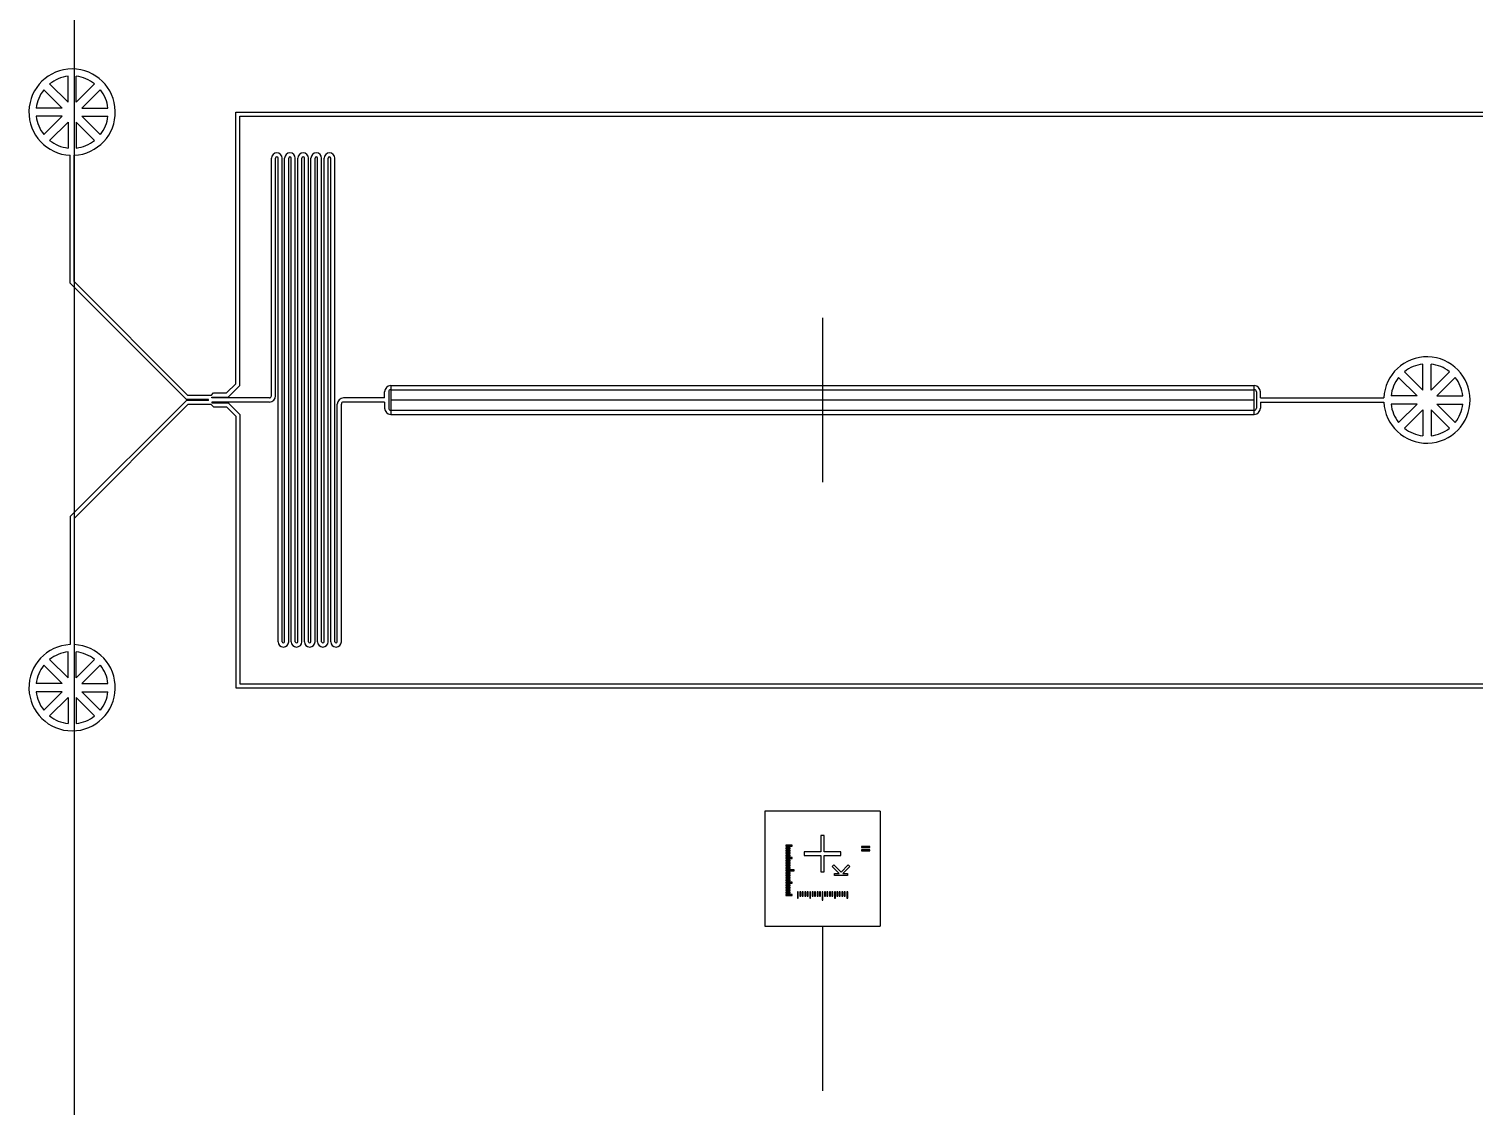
# Model space of a CAD drawing. Extents: x -119394 to 128420, y 74496 to 185496.
# Drawn here: x -42 to 17530, y 119009 to 132108 of the extents above; entities that cross this region are included whole.
import ezdxf

# ---------------------------------------------------------------- set-up
doc = ezdxf.new("R2010")
doc.units = 13
doc.layers.add('CHROME', color=10, linetype='Continuous')
doc.layers.add('CL - Main', color=150, linetype='Continuous')

msp = doc.modelspace()

# ---------------------------------------------------------------- linework, layer by layer
for p, q in [((507, 160496), (507, 109496)), ((9607, 128596), (9607, 126596)), ((4357, 127771), (4357, 127421)), ((14857, 127421), (14857, 127771)), ((4357, 127596), (14857, 127596)), ((9607, 121196), (9607, 119196))]:
    msp.add_line(p, q)
at = {"layer": 'CHROME'}
for p, q in [((433, 131216), (209, 131440)), ((433, 131216), (433, 131532)), ((532, 131216), (532, 131532)), ((532, 131216), (756, 131440)), ((362, 131146), (139, 131369)), ((603, 131146), (826, 131369)), ((362, 131146), (46, 131146)), ((603, 131146), (919, 131146)), ((362, 131046), (46, 131046)), ((362, 131046), (139, 130823)), ((433, 130975), (209, 130752)), ((433, 130975), (433, 130659)), ((532, 130975), (756, 130752)), ((532, 130975), (532, 130659)), ((603, 131046), (826, 130823)), ((603, 131046), (919, 131046)), ((16906, 127716), (16683, 127940)), ((16906, 127716), (16906, 128032)), ((17006, 127716), (17006, 128032)), ((17006, 127716), (17229, 127940)), ((16836, 127646), (16612, 127869)), ((17077, 127646), (17300, 127869)), ((16836, 127646), (16520, 127646)), ((17077, 127646), (17393, 127646)), ((16836, 127546), (16520, 127546)), ((16836, 127546), (16612, 127323)), ((16906, 127475), (16683, 127252)), ((16906, 127475), (16906, 127159)), ((17006, 127475), (17229, 127252)), ((17006, 127475), (17006, 127159)), ((17077, 127546), (17300, 127323)), ((17077, 127546), (17393, 127546)), ((433, 124217), (209, 124441)), ((433, 124217), (433, 124533)), ((532, 124217), (532, 124533)), ((532, 124217), (756, 124441)), ((362, 124147), (139, 124370)), ((603, 124147), (826, 124370)), ((362, 124147), (46, 124147)), ((603, 124147), (919, 124147)), ((362, 124047), (46, 124047)), ((362, 124047), (139, 123824)), ((433, 123977), (209, 123753)), ((433, 123977), (433, 123661)), ((532, 123977), (756, 123753)), ((532, 123977), (532, 123661)), ((603, 124047), (826, 123824)), ((603, 124047), (919, 124047)), ((9237, 122181), (9162, 122181)), ((9162, 122181), (9162, 122169)), ((9162, 122169), (9237, 122169)), ((9212, 122151), (9162, 122151)), ((9162, 122151), (9162, 122139)), ((9162, 122139), (9212, 122139)), ((9212, 122139), (9212, 122151)), ((9237, 122169), (9237, 122181)), ((9629, 122300), (9585, 122300)), ((9585, 122300), (9585, 122100)), ((9629, 122100), (9629, 122300)), ((10082, 122164), (10082, 122152)), ((10182, 122164), (10082, 122164)), ((10082, 122152), (10182, 122152)), ((10182, 122127), (10082, 122127)), ((10082, 122127), (10082, 122115)), ((10182, 122152), (10182, 122164)), ((10182, 122115), (10182, 122127)), ((9212, 122121), (9162, 122121)), ((9162, 122121), (9162, 122109)), ((9162, 122109), (9212, 122109)), ((9212, 122091), (9162, 122091)), ((9162, 122091), (9162, 122079)), ((9162, 122079), (9212, 122079)), ((9212, 122061), (9162, 122061)), ((9162, 122061), (9162, 122049)), ((9162, 122049), (9212, 122049)), ((9237, 122031), (9162, 122031)), ((9162, 122031), (9162, 122019)), ((9162, 122019), (9237, 122019)), ((9212, 122001), (9162, 122001)), ((9162, 122001), (9162, 121989)), ((9162, 121989), (9212, 121989)), ((9212, 121971), (9162, 121971)), ((9162, 121971), (9162, 121959)), ((9162, 121959), (9212, 121959)), ((9212, 122109), (9212, 122121)), ((9212, 122079), (9212, 122091)), ((9212, 122049), (9212, 122061)), ((9212, 121989), (9212, 122001)), ((9212, 121959), (9212, 121971)), ((9237, 122019), (9237, 122031)), ((9585, 122100), (9385, 122100)), ((9385, 122100), (9385, 122056)), ((9385, 122056), (9585, 122056)), ((9585, 122056), (9585, 121856)), ((9829, 122100), (9629, 122100)), ((9629, 121856), (9629, 122056)), ((9629, 122056), (9829, 122056)), ((9829, 122056), (9829, 122100)), ((10082, 122115), (10182, 122115)), ((9212, 121941), (9162, 121941)), ((9162, 121941), (9162, 121929)), ((9162, 121929), (9212, 121929)), ((9212, 121911), (9162, 121911)), ((9162, 121911), (9162, 121899)), ((9162, 121899), (9212, 121899)), ((9262, 121881), (9162, 121881)), ((9162, 121881), (9162, 121869)), ((9162, 121869), (9262, 121869)), ((9212, 121851), (9162, 121851)), ((9162, 121851), (9162, 121839)), ((9162, 121839), (9212, 121839)), ((9212, 121821), (9162, 121821)), ((9162, 121821), (9162, 121809)), ((9162, 121809), (9212, 121809)), ((9212, 121791), (9162, 121791)), ((9162, 121791), (9162, 121779)), ((9162, 121779), (9212, 121779)), ((9212, 121929), (9212, 121941)), ((9212, 121899), (9212, 121911)), ((9212, 121839), (9212, 121851)), ((9212, 121809), (9212, 121821)), ((9212, 121779), (9212, 121791)), ((9262, 121869), (9262, 121881)), ((9585, 121856), (9629, 121856)), ((9725, 121924), (9743, 121942)), ((9810, 121838), (9725, 121924)), ((9743, 121942), (9832, 121853)), ((9754, 121812), (9754, 121838)), ((9754, 121838), (9810, 121838)), ((9910, 121812), (9754, 121812)), ((9832, 121853), (9920, 121942)), ((9939, 121924), (9853, 121838)), ((9853, 121838), (9910, 121838)), ((9910, 121838), (9910, 121812)), ((9920, 121942), (9939, 121924)), ((9212, 121761), (9162, 121761)), ((9162, 121761), (9162, 121749)), ((9162, 121749), (9212, 121749)), ((9237, 121731), (9162, 121731)), ((9162, 121731), (9162, 121719)), ((9162, 121719), (9237, 121719)), ((9212, 121701), (9162, 121701)), ((9162, 121701), (9162, 121689)), ((9162, 121689), (9212, 121689)), ((9212, 121671), (9162, 121671)), ((9162, 121671), (9162, 121659)), ((9162, 121659), (9212, 121659)), ((9212, 121641), (9162, 121641)), ((9162, 121641), (9162, 121629)), ((9162, 121629), (9212, 121629)), ((9212, 121611), (9162, 121611)), ((9162, 121611), (9162, 121599)), ((9162, 121599), (9212, 121599)), ((9212, 121749), (9212, 121761)), ((9212, 121689), (9212, 121701)), ((9212, 121659), (9212, 121671)), ((9212, 121629), (9212, 121641)), ((9212, 121599), (9212, 121611)), ((9237, 121719), (9237, 121731)), ((9301, 121613), (9301, 121538)), ((9313, 121613), (9301, 121613)), ((9313, 121538), (9313, 121613)), ((9331, 121613), (9331, 121563)), ((9343, 121613), (9331, 121613)), ((9343, 121563), (9343, 121613)), ((9361, 121613), (9361, 121563)), ((9373, 121613), (9361, 121613)), ((9373, 121563), (9373, 121613)), ((9391, 121613), (9391, 121563)), ((9403, 121613), (9391, 121613)), ((9403, 121563), (9403, 121613)), ((9421, 121613), (9421, 121563)), ((9433, 121613), (9421, 121613)), ((9433, 121563), (9433, 121613)), ((9451, 121613), (9451, 121538)), ((9463, 121613), (9451, 121613)), ((9463, 121538), (9463, 121613)), ((9481, 121613), (9481, 121563)), ((9493, 121613), (9481, 121613)), ((9493, 121563), (9493, 121613)), ((9511, 121613), (9511, 121563)), ((9523, 121613), (9511, 121613)), ((9523, 121563), (9523, 121613)), ((9541, 121613), (9541, 121563)), ((9553, 121613), (9541, 121613)), ((9553, 121563), (9553, 121613)), ((9571, 121613), (9571, 121563)), ((9583, 121613), (9571, 121613)), ((9583, 121563), (9583, 121613)), ((9601, 121613), (9601, 121513)), ((9613, 121613), (9601, 121613)), ((9613, 121513), (9613, 121613)), ((9631, 121613), (9631, 121563)), ((9643, 121613), (9631, 121613)), ((9643, 121563), (9643, 121613)), ((9661, 121613), (9661, 121563)), ((9673, 121613), (9661, 121613)), ((9673, 121563), (9673, 121613)), ((9691, 121613), (9691, 121563)), ((9703, 121613), (9691, 121613)), ((9703, 121563), (9703, 121613)), ((9721, 121613), (9721, 121563)), ((9733, 121613), (9721, 121613)), ((9733, 121563), (9733, 121613)), ((9751, 121613), (9751, 121538)), ((9763, 121613), (9751, 121613)), ((9763, 121538), (9763, 121613)), ((9781, 121613), (9781, 121563)), ((9793, 121613), (9781, 121613)), ((9793, 121563), (9793, 121613)), ((9811, 121613), (9811, 121563)), ((9823, 121613), (9811, 121613)), ((9823, 121563), (9823, 121613)), ((9841, 121613), (9841, 121563)), ((9853, 121613), (9841, 121613)), ((9853, 121563), (9853, 121613)), ((9871, 121613), (9871, 121563)), ((9883, 121613), (9871, 121613)), ((9883, 121563), (9883, 121613)), ((9901, 121613), (9901, 121538)), ((9913, 121613), (9901, 121613)), ((9913, 121538), (9913, 121613)), ((9237, 121581), (9162, 121581)), ((9162, 121581), (9162, 121569)), ((9162, 121569), (9237, 121569)), ((9237, 121569), (9237, 121581)), ((9301, 121538), (9313, 121538)), ((9331, 121563), (9343, 121563)), ((9361, 121563), (9373, 121563)), ((9391, 121563), (9403, 121563)), ((9421, 121563), (9433, 121563)), ((9451, 121538), (9463, 121538)), ((9481, 121563), (9493, 121563)), ((9511, 121563), (9523, 121563)), ((9541, 121563), (9553, 121563)), ((9571, 121563), (9583, 121563)), ((9601, 121513), (9613, 121513)), ((9631, 121563), (9643, 121563)), ((9661, 121563), (9673, 121563)), ((9691, 121563), (9703, 121563)), ((9721, 121563), (9733, 121563)), ((9751, 121538), (9763, 121538)), ((9781, 121563), (9793, 121563)), ((9811, 121563), (9823, 121563)), ((9841, 121563), (9853, 121563)), ((9871, 121563), (9883, 121563)), ((9901, 121538), (9913, 121538))]:
    msp.add_line(p, q, dxfattribs=at)
for centre, start, end in [((483, 131096), 96.5242, 128.4758), ((483, 131096), 51.5242, 83.4758), ((483, 131096), 141.5242, 173.4758), ((483, 131096), 6.5242, 38.4758), ((483, 131096), 186.5242, 218.4758), ((483, 131096), 321.5242, 353.4758), ((483, 131096), 231.5242, 263.4758), ((483, 131096), 276.5242, 308.4758), ((16956, 127596), 96.5242, 128.4758), ((16956, 127596), 51.5242, 83.4758), ((16956, 127596), 141.5242, 173.4758), ((16956, 127596), 6.5242, 38.4758), ((16956, 127596), 186.5242, 218.4758), ((16956, 127596), 321.5242, 353.4758), ((16956, 127596), 231.5242, 263.4758), ((16956, 127596), 276.5242, 308.4758), ((483, 124097), 96.5242, 128.4758), ((483, 124097), 51.5242, 83.4758), ((483, 124097), 141.5242, 173.4758), ((483, 124097), 6.5242, 38.4758), ((483, 124097), 186.5242, 218.4758), ((483, 124097), 321.5242, 353.4758), ((483, 124097), 231.5242, 263.4758), ((483, 124097), 276.5242, 308.4758)]:
    msp.add_arc(centre, 439, start, end, dxfattribs=at)
at = {"layer": 'CL - Main'}
for p, q in [((2473, 127793), (2473, 131096)), ((2473, 131096), (21881, 131096)), ((2523, 127772), (2523, 131046)), ((2523, 131046), (21831, 131046)), ((458, 129015), (458, 130571)), ((508, 129036), (508, 130571)), ((2907, 127646), (2907, 130536)), ((2957, 127646), (2957, 130536)), ((2987, 124656), (2987, 130536)), ((3037, 124656), (3037, 130536)), ((3067, 124656), (3067, 130536)), ((3117, 124656), (3117, 130536)), ((3147, 124656), (3147, 130536)), ((3197, 124656), (3197, 130536)), ((3227, 124656), (3227, 130536)), ((3277, 124656), (3277, 130536)), ((3307, 124656), (3307, 130536)), ((3357, 124656), (3357, 130536)), ((3387, 124656), (3387, 130536)), ((3437, 124656), (3437, 130536)), ((3467, 124656), (3467, 130536)), ((3517, 124656), (3517, 130536)), ((3547, 124656), (3547, 130536)), ((3597, 124656), (3597, 130536)), ((3627, 124656), (3627, 130536)), ((3677, 124656), (3677, 130536)), ((1872, 127601), (458, 129015)), ((1892, 127651), (508, 129036)), ((2361, 127681), (2473, 127793)), ((2382, 127631), (2523, 127772)), ((4357, 127771), (14857, 127771)), ((1872, 127591), (458, 126177)), ((2142, 127601), (1872, 127601)), ((2142, 127591), (1872, 127591)), ((2172, 127651), (1892, 127651)), ((2142, 127591), (2142, 127601)), ((2172, 127651), (2202, 127681)), ((2182, 127621), (2182, 127631)), ((2182, 127631), (2382, 127631)), ((2882, 127621), (2182, 127621)), ((2202, 127681), (2361, 127681)), ((4282, 127621), (3782, 127621)), ((4282, 127621), (4282, 127696)), ((4332, 127696), (4332, 127496)), ((4357, 127721), (14857, 127721)), ((14882, 127696), (14882, 127496)), ((14932, 127621), (14932, 127696)), ((14932, 127621), (16432, 127621)), ((1892, 127541), (508, 126156)), ((2172, 127541), (1892, 127541)), ((2172, 127541), (2202, 127511)), ((2182, 127571), (2182, 127561)), ((2882, 127571), (2182, 127571)), ((2182, 127561), (2382, 127561)), ((2202, 127511), (2361, 127511)), ((2361, 127511), (2473, 127399)), ((2382, 127561), (2523, 127419)), ((2473, 127399), (2473, 124096)), ((2523, 127419), (2523, 124146)), ((3707, 124656), (3707, 127546)), ((3757, 124656), (3757, 127546)), ((4282, 127571), (3782, 127571)), ((4282, 127571), (4282, 127496)), ((4357, 127471), (14857, 127471)), ((4357, 127421), (14857, 127421)), ((14932, 127571), (16432, 127571)), ((14932, 127571), (14932, 127496)), ((458, 126177), (458, 124621)), ((508, 126156), (508, 124621)), ((2473, 124096), (21881, 124096)), ((2523, 124146), (21831, 124146)), ((10307, 122596), (8907, 122596)), ((8907, 122596), (8907, 121196)), ((10307, 122596), (10307, 121196)), ((8907, 121196), (10307, 121196))]:
    msp.add_line(p, q, dxfattribs=at)
for centre, radius, start, end in [((483, 131096), 525, 272.7294, 267.2706), ((2972, 130536), 65, 0, 180), ((3132, 130536), 65, 0, 180), ((3292, 130536), 65, 0, 180), ((3452, 130536), 65, 0, 180), ((3612, 130536), 65, 0, 180), ((2972, 130536), 15, 0, 180), ((3132, 130536), 15, 0, 180), ((3292, 130536), 15, 0, 180), ((3452, 130536), 15, 0, 180), ((3612, 130536), 15, 0, 180), ((16956, 127596), 525, 182.7294, 177.2706), ((4357, 127696), 75, 90, 180), ((14857, 127696), 75, 0, 90), ((2882, 127646), 25, 270, 0), ((2882, 127646), 75, 270, 0), ((3782, 127546), 75, 90, 180), ((4357, 127696), 25, 90, 180), ((14857, 127696), 25, 0, 90), ((3782, 127546), 25, 90, 180), ((4357, 127496), 75, 180, 270), ((4357, 127496), 25, 180, 270), ((14857, 127496), 25, 270, 0), ((14857, 127496), 75, 270, 0), ((483, 124097), 525, 92.7294, 87.2706), ((3052, 124656), 65, 180, 0), ((3052, 124656), 15, 180, 0), ((3212, 124656), 65, 180, 0), ((3212, 124656), 15, 180, 0), ((3372, 124656), 65, 180, 0), ((3372, 124656), 15, 180, 0), ((3532, 124656), 65, 180, 0), ((3532, 124656), 15, 180, 0), ((3692, 124656), 65, 180, 0), ((3692, 124656), 15, 180, 0)]:
    msp.add_arc(centre, radius, start, end, dxfattribs=at)

doc.saveas('drawing.dxf')
